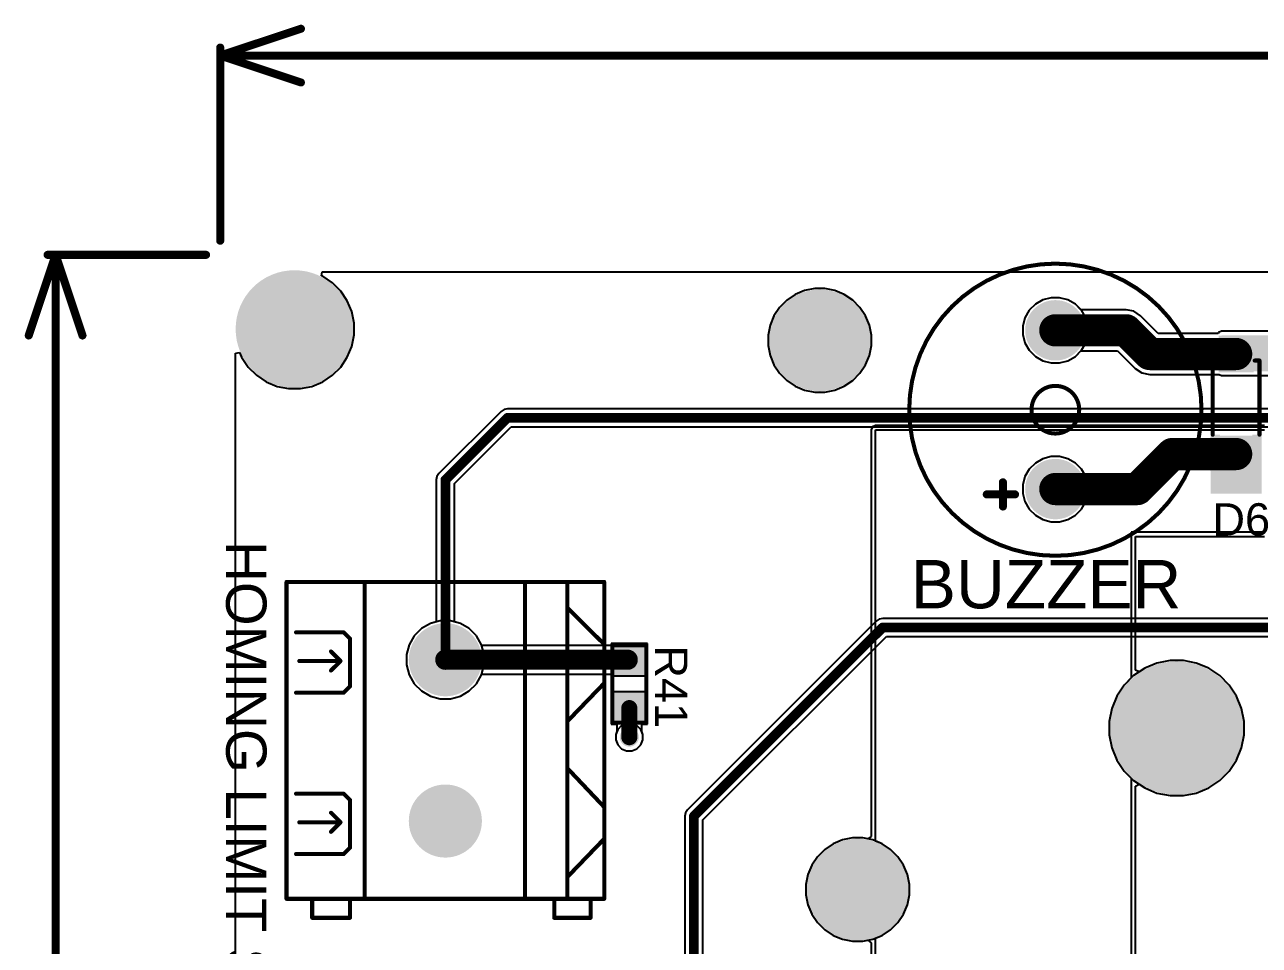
# Model space of a CAD drawing. Header units: millimetres. Extents: x -0.34 to 5.78, y -0.39 to 4.37.
# Drawn here: x -0.334 to 1.196, y 3.225 to 4.366 of the extents above; entities that cross this region are included whole.
import ezdxf

# ---------------------------------------------------------------- set-up
doc = ezdxf.new("R2010")
doc.units = ezdxf.units.MM
doc.header["$MEASUREMENT"] = 0
for name, color, linetype in [('BottomLayer', 5, 'Continuous'), ('BottomSolder', 6, 'Continuous'), ('Mechanical1', 6, 'Continuous'), ('MultiLayer', 9, 'Continuous'), ('PadHoleLayer', 156, 'Continuous'), ('TopLayer', 1, 'Continuous'), ('TopOverlay', 2, 'Continuous'), ('TopPaste', 8, 'Continuous'), ('TopSolder', 216, 'Continuous'), ('ViaHoleLayer', 16, 'Continuous')]:
    doc.layers.add(name, color=color, linetype=linetype)
doc.styles.add('Arial', font='', dxfattribs={"height": 0.2})
doc.styles.get('Arial').set_extended_font_data('Arial')

# ---------------------------------------------------------------- blocks, each defined once
blk = doc.blocks.new('R___0603_30')
at = {"layer": 'TopLayer'}
for points in [[(-0.015, 0.0175), (-0.015, -0.0175), (-0.045, -0.0175), (-0.045, 0.0175)], [(0.045, 0.0175), (0.045, -0.0175), (0.015, -0.0175), (0.015, 0.0175)]]:
    blk.add_hatch(color=1, dxfattribs=at).paths.add_polyline_path(points)
at = {"layer": 'TopPaste'}
for points in [[(-0.015, 0.0175), (-0.015, -0.0175), (-0.045, -0.0175), (-0.045, 0.0175)], [(0.045, 0.0175), (0.045, -0.0175), (0.015, -0.0175), (0.015, 0.0175)]]:
    blk.add_hatch(color=8, dxfattribs=at).paths.add_polyline_path(points)
at = {"layer": 'TopSolder'}
for points in [[(-0.011, 0.0215), (-0.011, -0.0215), (-0.049, -0.0215), (-0.049, 0.0215)], [(0.049, 0.0215), (0.049, -0.0215), (0.011, -0.0215), (0.011, 0.0215)]]:
    blk.add_hatch(color=216, dxfattribs=at).paths.add_polyline_path(points)
at = {"layer": 'TopOverlay', "const_width": 0.005}
for points in [[(0.048, 0.021), (-0.048, 0.021)], [(-0.048, -0.021), (-0.048, 0.021)], [(0.048, -0.021), (0.048, 0.021)], [(0.048, -0.021), (-0.048, -0.021)]]:
    blk.add_lwpolyline(points, dxfattribs=at)
at = {"layer": 'TopOverlay', "const_width": 0.0025}
for points in [[(-0.04925, 0.021, 1), (-0.04675, 0.021, 1)], [(-0.04925, 0.021, 1), (-0.04675, 0.021, 1)], [(0.04675, 0.021, 1), (0.04925, 0.021, 1)], [(0.04675, 0.021, 1), (0.04925, 0.021, 1)], [(-0.04925, -0.021, 1), (-0.04675, -0.021, 1)], [(-0.04925, -0.021, 1), (-0.04675, -0.021, 1)], [(0.04675, -0.021, 1), (0.04925, -0.021, 1)], [(0.04675, -0.021, 1), (0.04925, -0.021, 1)]]:
    blk.add_lwpolyline(points, format="xyb", close=True, dxfattribs=at)
blk = doc.blocks.new('FMB09A12_12V_77')
at = {"layer": 'BottomLayer'}
h = blk.add_hatch(color=5, dxfattribs=at)
edge = h.paths.add_edge_path()
edge.add_arc((-0.098435, 0), 0.035433, 0, 360)
h = blk.add_hatch(color=5, dxfattribs=at)
edge = h.paths.add_edge_path()
edge.add_arc((0.098415, 0), 0.035433, 0, 360)
at = {"layer": 'BottomSolder'}
h = blk.add_hatch(color=6, dxfattribs=at)
edge = h.paths.add_edge_path()
edge.add_arc((-0.098435, 0), 0.037433, 0, 360)
h = blk.add_hatch(color=6, dxfattribs=at)
edge = h.paths.add_edge_path()
edge.add_arc((0.098415, 0), 0.037433, 0, 360)
at = {"layer": 'MultiLayer'}
h = blk.add_hatch(color=9, dxfattribs=at)
edge = h.paths.add_edge_path()
edge.add_arc((-0.098435, 0), 0.035433, 0, 360)
h = blk.add_hatch(color=9, dxfattribs=at)
edge = h.paths.add_edge_path()
edge.add_arc((0.098415, 0), 0.035433, 0, 360)
at = {"layer": 'PadHoleLayer'}
h = blk.add_hatch(color=156, dxfattribs=at)
edge = h.paths.add_edge_path()
edge.add_arc((-0.098423, 0), 0.019685, 0, 360)
h = blk.add_hatch(color=156, dxfattribs=at)
edge = h.paths.add_edge_path()
edge.add_arc((0.098423, 0), 0.019685, 0, 360)
at = {"layer": 'TopLayer'}
h = blk.add_hatch(color=1, dxfattribs=at)
edge = h.paths.add_edge_path()
edge.add_arc((-0.098435, 0), 0.035433, 0, 360)
h = blk.add_hatch(color=1, dxfattribs=at)
edge = h.paths.add_edge_path()
edge.add_arc((0.098415, 0), 0.035433, 0, 360)
at = {"layer": 'TopSolder'}
h = blk.add_hatch(color=216, dxfattribs=at)
edge = h.paths.add_edge_path()
edge.add_arc((-0.098435, 0), 0.037433, 0, 360)
h = blk.add_hatch(color=216, dxfattribs=at)
edge = h.paths.add_edge_path()
edge.add_arc((0.098415, 0), 0.037433, 0, 360)
at = {"layer": 'TopOverlay'}
for points, const_width in [([(0.181075, 0, 1), (-0.181125, 0, 1)], 0.005), ([(-0.107515, 0.085, 1), (-0.102515, 0.085, 1)], 0.005), ([(-0.122515, 0.065, 1), (-0.117515, 0.065, 1)], 0.005), ([(-0.092515, 0.065, 1), (-0.087515, 0.065, 1)], 0.005), ([(-0.107515, 0.05, 1), (-0.102515, 0.05, 1)], 0.005), ([(0.029505, 0, 1), (-0.029555, 0, 1)], 0.005), ([(-0.182375, 0, 1), (-0.179875, 0, 1)], 0.0025), ([(-0.030805, 0, 1), (-0.028305, 0, 1)], 0.0025), ([(0.028255, 0, 1), (0.030755, 0, 1)], 0.0025), ([(0.179825, 0, 1), (0.182325, 0, 1)], 0.0025)]:
    blk.add_lwpolyline(points, format="xyb", close=True, dxfattribs=dict(at, const_width=const_width))
at = {"layer": 'TopOverlay', "const_width": 0.01}
for points in [[(-0.105015, 0.085), (-0.105015, 0.05)], [(-0.120015, 0.065), (-0.090015, 0.065)]]:
    blk.add_lwpolyline(points, dxfattribs=at)
blk = doc.blocks.new('DB128L_5_08_2P_GY_S_87')
at = {"layer": 'BottomLayer'}
h = blk.add_hatch(color=5, dxfattribs=at)
edge = h.paths.add_edge_path()
edge.add_arc((-0.099998, 0.000004), 0.043307, 0, 360)
h = blk.add_hatch(color=5, dxfattribs=at)
edge = h.paths.add_edge_path()
edge.add_arc((0.100002, 0.000004), 0.043307, 0, 360)
at = {"layer": 'BottomSolder'}
h = blk.add_hatch(color=6, dxfattribs=at)
edge = h.paths.add_edge_path()
edge.add_arc((-0.099998, 0.000004), 0.045307, 0, 360)
h = blk.add_hatch(color=6, dxfattribs=at)
edge = h.paths.add_edge_path()
edge.add_arc((0.100002, 0.000004), 0.045307, 0, 360)
at = {"layer": 'MultiLayer'}
h = blk.add_hatch(color=9, dxfattribs=at)
edge = h.paths.add_edge_path()
edge.add_arc((-0.099998, 0.000004), 0.043307, 0, 360)
h = blk.add_hatch(color=9, dxfattribs=at)
edge = h.paths.add_edge_path()
edge.add_arc((0.100002, 0.000004), 0.043307, 0, 360)
at = {"layer": 'PadHoleLayer'}
h = blk.add_hatch(color=156, dxfattribs=at)
edge = h.paths.add_edge_path()
edge.add_arc((-0.1, 0), 0.027559, 0, 360)
h = blk.add_hatch(color=156, dxfattribs=at)
edge = h.paths.add_edge_path()
edge.add_arc((0.1, 0), 0.027559, 0, 360)
at = {"layer": 'TopLayer'}
h = blk.add_hatch(color=1, dxfattribs=at)
edge = h.paths.add_edge_path()
edge.add_arc((-0.099998, 0.000004), 0.043307, 0, 360)
h = blk.add_hatch(color=1, dxfattribs=at)
edge = h.paths.add_edge_path()
edge.add_arc((0.100002, 0.000004), 0.043307, 0, 360)
at = {"layer": 'TopSolder'}
h = blk.add_hatch(color=216, dxfattribs=at)
edge = h.paths.add_edge_path()
edge.add_arc((-0.099998, 0.000004), 0.045307, 0, 360)
h = blk.add_hatch(color=216, dxfattribs=at)
edge = h.paths.add_edge_path()
edge.add_arc((0.100002, 0.000004), 0.045307, 0, 360)
at = {"layer": 'TopOverlay', "const_width": 0.005}
for points in [[(0.195276, 0.19685), (-0.196458, 0.19685)], [(-0.196458, -0.19685), (-0.196458, 0.19685)], [(-0.120623, 0.195342), (-0.122047, 0.19685)], [(-0.023458, 0.151106), (-0.070866, 0.19685)], [(0.034377, 0.151106), (0.082677, 0.19685)], [(0.168379, 0.152212), (0.122047, 0.19685)], [(0.196458, -0.19685), (0.196458, 0.19685)], [(-0.164458, 0.151106), (-0.120623, 0.195342)], [(0.22, 0.18), (0.196377, 0.18)], [(0.22, 0.134949), (0.22, 0.18)], [(0.196458, 0.151106), (-0.196458, 0.151106)], [(-0.018458, 0.151106), (-0.023458, 0.151106)], [(0.168379, 0.151106), (0.168379, 0.152212)], [(0.22, 0.134949), (0.196377, 0.134949)], [(0.195122, 0.098528), (-0.196458, 0.098528)], [(0.196458, 0.097192), (0.195122, 0.098528)], [(0.196458, -0.1), (-0.196458, -0.1)], [(-0.133858, -0.125983), (-0.125984, -0.11811)], [(-0.070867, -0.11811), (-0.125984, -0.11811)], [(-0.066929, -0.11811), (-0.070867, -0.11811)], [(-0.059056, -0.125983), (-0.066929, -0.11811)], [(0.066142, -0.125983), (0.074016, -0.11811)], [(0.129133, -0.11811), (0.074016, -0.11811)], [(0.133071, -0.11811), (0.129133, -0.11811)], [(0.140944, -0.125983), (0.133071, -0.11811)], [(0.22, -0.118237), (0.196377, -0.118237)], [(0.22, -0.165051), (0.22, -0.118237)], [(-0.133858, -0.185039), (-0.133858, -0.125983)], [(-0.110237, -0.141733), (-0.098426, -0.129921)], [(-0.086614, -0.141733), (-0.098426, -0.129921)], [(-0.098426, -0.181103), (-0.098426, -0.129921)], [(-0.059056, -0.185039), (-0.059056, -0.125983)], [(0.066142, -0.185039), (0.066142, -0.125983)], [(0.089763, -0.141733), (0.101574, -0.129921)], [(0.113386, -0.141733), (0.101574, -0.129921)], [(0.101574, -0.181103), (0.101574, -0.129921)], [(0.140944, -0.185039), (0.140944, -0.125983)], [(0.22, -0.165051), (0.196377, -0.165051)], [(0.196458, -0.19685), (-0.196458, -0.19685)]]:
    blk.add_lwpolyline(points, dxfattribs=at)
at = {"layer": 'TopOverlay', "const_width": 0.0025}
for points in [[(-0.197708, 0.19685, 1), (-0.195208, 0.19685, 1)], [(-0.197708, 0.19685, 1), (-0.195208, 0.19685, 1)], [(-0.123297, 0.19685, 1), (-0.120797, 0.19685, 1)], [(-0.072116, 0.19685, 1), (-0.069616, 0.19685, 1)], [(0.081427, 0.19685, 1), (0.083927, 0.19685, 1)], [(0.120797, 0.19685, 1), (0.123297, 0.19685, 1)], [(0.194026, 0.19685, 1), (0.196526, 0.19685, 1)], [(0.195208, 0.19685, 1), (0.197708, 0.19685, 1)], [(-0.121873, 0.195342, 1), (-0.119373, 0.195342, 1)], [(-0.121873, 0.195342, 1), (-0.119373, 0.195342, 1)], [(0.195127, 0.18, 1), (0.197627, 0.18, 1)], [(0.21875, 0.18, 1), (0.22125, 0.18, 1)], [(0.21875, 0.18, 1), (0.22125, 0.18, 1)], [(-0.197708, 0.151106, 1), (-0.195208, 0.151106, 1)], [(-0.165708, 0.151106, 1), (-0.163208, 0.151106, 1)], [(-0.024708, 0.151106, 1), (-0.022208, 0.151106, 1)], [(-0.024708, 0.151106, 1), (-0.022208, 0.151106, 1)], [(-0.019708, 0.151106, 1), (-0.017208, 0.151106, 1)], [(0.033127, 0.151106, 1), (0.035627, 0.151106, 1)], [(0.167129, 0.152212, 1), (0.169629, 0.152212, 1)], [(0.167129, 0.152212, 1), (0.169629, 0.152212, 1)], [(0.167129, 0.151106, 1), (0.169629, 0.151106, 1)], [(0.195208, 0.151106, 1), (0.197708, 0.151106, 1)], [(0.195127, 0.134949, 1), (0.197627, 0.134949, 1)], [(0.21875, 0.134949, 1), (0.22125, 0.134949, 1)], [(0.21875, 0.134949, 1), (0.22125, 0.134949, 1)], [(-0.197708, 0.098528, 1), (-0.195208, 0.098528, 1)], [(0.193872, 0.098528, 1), (0.196372, 0.098528, 1)], [(0.193872, 0.098528, 1), (0.196372, 0.098528, 1)], [(0.195208, 0.097192, 1), (0.197708, 0.097192, 1)], [(-0.197708, -0.1, 1), (-0.195208, -0.1, 1)], [(0.195208, -0.1, 1), (0.197708, -0.1, 1)], [(-0.127234, -0.11811, 1), (-0.124734, -0.11811, 1)], [(-0.127234, -0.11811, 1), (-0.124734, -0.11811, 1)], [(-0.072117, -0.11811, 1), (-0.069617, -0.11811, 1)], [(-0.072117, -0.11811, 1), (-0.069617, -0.11811, 1)], [(-0.068179, -0.11811, 1), (-0.065679, -0.11811, 1)], [(-0.068179, -0.11811, 1), (-0.065679, -0.11811, 1)], [(0.072766, -0.11811, 1), (0.075266, -0.11811, 1)], [(0.072766, -0.11811, 1), (0.075266, -0.11811, 1)], [(0.127883, -0.11811, 1), (0.130383, -0.11811, 1)], [(0.127883, -0.11811, 1), (0.130383, -0.11811, 1)], [(0.131821, -0.11811, 1), (0.134321, -0.11811, 1)], [(0.131821, -0.11811, 1), (0.134321, -0.11811, 1)], [(0.195127, -0.118237, 1), (0.197627, -0.118237, 1)], [(0.21875, -0.118237, 1), (0.22125, -0.118237, 1)], [(0.21875, -0.118237, 1), (0.22125, -0.118237, 1)], [(-0.135108, -0.125983, 1), (-0.132608, -0.125983, 1)], [(-0.135108, -0.125983, 1), (-0.132608, -0.125983, 1)], [(-0.099676, -0.129921, 1), (-0.097176, -0.129921, 1)], [(-0.099676, -0.129921, 1), (-0.097176, -0.129921, 1)], [(-0.099676, -0.129921, 1), (-0.097176, -0.129921, 1)], [(-0.060306, -0.125983, 1), (-0.057806, -0.125983, 1)], [(-0.060306, -0.125983, 1), (-0.057806, -0.125983, 1)], [(0.064892, -0.125983, 1), (0.067392, -0.125983, 1)], [(0.064892, -0.125983, 1), (0.067392, -0.125983, 1)], [(0.100324, -0.129921, 1), (0.102824, -0.129921, 1)], [(0.100324, -0.129921, 1), (0.102824, -0.129921, 1)], [(0.100324, -0.129921, 1), (0.102824, -0.129921, 1)], [(0.139694, -0.125983, 1), (0.142194, -0.125983, 1)], [(0.139694, -0.125983, 1), (0.142194, -0.125983, 1)], [(-0.111487, -0.141733, 1), (-0.108987, -0.141733, 1)], [(-0.087864, -0.141733, 1), (-0.085364, -0.141733, 1)], [(0.088513, -0.141733, 1), (0.091013, -0.141733, 1)], [(0.112136, -0.141733, 1), (0.114636, -0.141733, 1)], [(0.195127, -0.165051, 1), (0.197627, -0.165051, 1)], [(0.21875, -0.165051, 1), (0.22125, -0.165051, 1)], [(0.21875, -0.165051, 1), (0.22125, -0.165051, 1)], [(-0.135108, -0.185039, 1), (-0.132608, -0.185039, 1)], [(-0.099676, -0.181103, 1), (-0.097176, -0.181103, 1)], [(-0.060306, -0.185039, 1), (-0.057806, -0.185039, 1)], [(0.064892, -0.185039, 1), (0.067392, -0.185039, 1)], [(0.100324, -0.181103, 1), (0.102824, -0.181103, 1)], [(0.139694, -0.185039, 1), (0.142194, -0.185039, 1)], [(-0.197708, -0.19685, 1), (-0.195208, -0.19685, 1)], [(-0.197708, -0.19685, 1), (-0.195208, -0.19685, 1)], [(0.195208, -0.19685, 1), (0.197708, -0.19685, 1)], [(0.195208, -0.19685, 1), (0.197708, -0.19685, 1)]]:
    blk.add_lwpolyline(points, format="xyb", close=True, dxfattribs=at)
blk = doc.blocks.new('SOD_123_94')
at = {"layer": 'TopLayer'}
for points in [[(-0.0433, 0.0177), (-0.0433, -0.0177), (-0.0807, -0.0177), (-0.0807, 0.0177)], [(0.0807, 0.0177), (0.0807, -0.0177), (0.0433, -0.0177), (0.0433, 0.0177)]]:
    blk.add_hatch(color=1, dxfattribs=at).paths.add_polyline_path(points)
at = {"layer": 'TopOverlay'}
for points in [[(0.038, 0.02), (0.111, 0.02), (0.111, 0.0315), (0.038, 0.0315)], [(0.0835, -0.031), (0.111, -0.031), (0.111, 0.031), (0.0835, 0.031)], [(0.038, -0.0315), (0.111, -0.0315), (0.111, -0.02), (0.038, -0.02)]]:
    blk.add_hatch(color=2, dxfattribs=at).paths.add_polyline_path(points)
at = {"layer": 'TopPaste'}
for points in [[(-0.0433, 0.0177), (-0.0433, -0.0177), (-0.0807, -0.0177), (-0.0807, 0.0177)], [(0.0807, 0.0177), (0.0807, -0.0177), (0.0433, -0.0177), (0.0433, 0.0177)]]:
    blk.add_hatch(color=8, dxfattribs=at).paths.add_polyline_path(points)
at = {"layer": 'TopSolder'}
for points in [[(-0.0393, 0.0217), (-0.0393, -0.0217), (-0.0847, -0.0217), (-0.0847, 0.0217)], [(0.0847, 0.0217), (0.0847, -0.0217), (0.0393, -0.0217), (0.0393, 0.0217)]]:
    blk.add_hatch(color=216, dxfattribs=at).paths.add_polyline_path(points)
at = {"layer": 'TopOverlay', "const_width": 0.005}
for points in [[(0.038, 0.029), (-0.054, 0.029)], [(-0.054, 0.023), (-0.054, 0.029)], [(-0.054, -0.029), (-0.054, -0.023)], [(0.038, -0.029), (-0.054, -0.029)]]:
    blk.add_lwpolyline(points, dxfattribs=at)
at = {"layer": 'TopOverlay', "const_width": 0.0025}
for points in [[(-0.0552, 0.029, 1), (-0.0527, 0.029, 1)], [(-0.0552, 0.029, 1), (-0.0527, 0.029, 1)], [(0.0368, 0.029, 1), (0.0393, 0.029, 1)], [(-0.0552, 0.023, 1), (-0.0527, 0.023, 1)], [(-0.0552, -0.023, 1), (-0.0527, -0.023, 1)], [(-0.0552, -0.029, 1), (-0.0527, -0.029, 1)], [(-0.0552, -0.029, 1), (-0.0527, -0.029, 1)], [(0.0368, -0.029, 1), (0.0393, -0.029, 1)]]:
    blk.add_lwpolyline(points, format="xyb", close=True, dxfattribs=at)

msp = doc.modelspace()

# ---------------------------------------------------------------- hatches: boundary and pattern name
at = {"layer": 'BottomLayer'}
h = msp.add_hatch(color=5, dxfattribs=at)
edge = h.paths.add_edge_path()
edge.add_arc((0, 3.989), 0.0689, 0, 360)
h = msp.add_hatch(color=5, dxfattribs=at)
edge = h.paths.add_edge_path()
edge.add_arc((0.651, 3.975), 0.0591, 0, 360)
h = msp.add_hatch(color=5, dxfattribs=at)
edge = h.paths.add_edge_path()
edge.add_arc((1.0933, 3.4942), 0.0787, 0, 360)
h = msp.add_hatch(color=5, dxfattribs=at)
edge = h.paths.add_edge_path()
edge.add_arc((0.415, 3.483), 0.0118, 0, 360)
h = msp.add_hatch(color=5, dxfattribs=at)
edge = h.paths.add_edge_path()
edge.add_arc((0.698, 3.294), 0.0591, 0, 360)
at = {"layer": 'BottomSolder'}
h = msp.add_hatch(color=6, dxfattribs=at)
edge = h.paths.add_edge_path()
edge.add_arc((0, 3.989), 0.0729, 0, 360)
h = msp.add_hatch(color=6, dxfattribs=at)
edge = h.paths.add_edge_path()
edge.add_arc((0.651, 3.975), 0.0631, 0, 360)
h = msp.add_hatch(color=6, dxfattribs=at)
edge = h.paths.add_edge_path()
edge.add_arc((1.0933, 3.4942), 0.0827, 0, 360)
h = msp.add_hatch(color=6, dxfattribs=at)
edge = h.paths.add_edge_path()
edge.add_arc((0.415, 3.483), 0.00991, 0, 360)
h = msp.add_hatch(color=6, dxfattribs=at)
edge = h.paths.add_edge_path()
edge.add_arc((0.698, 3.294), 0.0631, 0, 360)
at = {"layer": 'MultiLayer'}
h = msp.add_hatch(color=9, dxfattribs=at)
edge = h.paths.add_edge_path()
edge.add_arc((0, 3.989), 0.0689, 0, 360)
h = msp.add_hatch(color=9, dxfattribs=at)
edge = h.paths.add_edge_path()
edge.add_arc((0.651, 3.975), 0.0591, 0, 360)
h = msp.add_hatch(color=9, dxfattribs=at)
edge = h.paths.add_edge_path()
edge.add_arc((1.0933, 3.4942), 0.0787, 0, 360)
h = msp.add_hatch(color=9, dxfattribs=at)
edge = h.paths.add_edge_path()
edge.add_arc((0.698, 3.294), 0.0591, 0, 360)
at = {"layer": 'PadHoleLayer'}
h = msp.add_hatch(color=156, dxfattribs=at)
edge = h.paths.add_edge_path()
edge.add_arc((0, 3.989), 0.0591, 0, 360)
h = msp.add_hatch(color=156, dxfattribs=at)
edge = h.paths.add_edge_path()
edge.add_arc((0.651, 3.975), 0.0591, 0, 360)
h = msp.add_hatch(color=156, dxfattribs=at)
edge = h.paths.add_edge_path()
edge.add_arc((1.0933, 3.4942), 0.0787, 0, 360)
h = msp.add_hatch(color=156, dxfattribs=at)
edge = h.paths.add_edge_path()
edge.add_arc((0.698, 3.294), 0.0591, 0, 360)
at = {"layer": 'TopLayer'}
h = msp.add_hatch(color=1, dxfattribs=at)
edge = h.paths.add_edge_path()
edge.add_arc((0, 3.989), 0.0689, 0, 360)
h = msp.add_hatch(color=1, dxfattribs=at)
edge = h.paths.add_edge_path()
edge.add_arc((0.651, 3.975), 0.0591, 0, 360)
for points in [[(1.292, 3.9367), (1.292, 3.981), (1.149, 3.981), (1.149, 3.9367)], [(1.135, 3.813), (1.189, 3.813), (1.189, 3.855), (1.135, 3.855)]]:
    msp.add_hatch(color=1, dxfattribs=at).paths.add_polyline_path(points)
h = msp.add_hatch(color=1, dxfattribs=at)
edge = h.paths.add_edge_path()
edge.add_arc((1.0933, 3.4942), 0.0787, 0, 360)
h = msp.add_hatch(color=1, dxfattribs=at)
edge = h.paths.add_edge_path()
edge.add_arc((0.415, 3.483), 0.0118, 0, 360)
h = msp.add_hatch(color=1, dxfattribs=at)
edge = h.paths.add_edge_path()
edge.add_arc((0.698, 3.294), 0.0591, 0, 360)
at = {"layer": 'TopSolder'}
h = msp.add_hatch(color=216, dxfattribs=at)
edge = h.paths.add_edge_path()
edge.add_arc((0, 3.989), 0.0729, 0, 360)
h = msp.add_hatch(color=216, dxfattribs=at)
edge = h.paths.add_edge_path()
edge.add_arc((0.651, 3.975), 0.0631, 0, 360)
h = msp.add_hatch(color=216, dxfattribs=at)
edge = h.paths.add_edge_path()
edge.add_arc((1.0933, 3.4942), 0.0827, 0, 360)
h = msp.add_hatch(color=216, dxfattribs=at)
edge = h.paths.add_edge_path()
edge.add_arc((0.415, 3.483), 0.00991, 0, 360)
h = msp.add_hatch(color=216, dxfattribs=at)
edge = h.paths.add_edge_path()
edge.add_arc((0.698, 3.294), 0.0631, 0, 360)
at = {"layer": 'ViaHoleLayer'}
h = msp.add_hatch(color=16, dxfattribs=at)
edge = h.paths.add_edge_path()
edge.add_arc((0.415, 3.483), 0.00591, 0, 360)

# ---------------------------------------------------------------- linework, layer by layer
at = {"layer": 'BottomLayer'}
for p, q in [((0.0335, 4.0551), (0.0345, 4.06)), ((0.035, 4.0545), (0.0335, 4.0551)), ((0.0345, 4.06), (5.3525, 4.06)), ((0.0471, 4.0464), (0.035, 4.0545)), ((0.0574, 4.0361), (0.0471, 4.0464)), ((0.0655, 4.024), (0.0574, 4.0361)), ((0.6102, 4.0248), (0.6012, 4.0158)), ((0.6207, 4.0318), (0.6102, 4.0248)), ((0.6323, 4.0366), (0.6207, 4.0318)), ((0.6447, 4.0391), (0.6323, 4.0366)), ((0.6573, 4.0391), (0.6447, 4.0391)), ((0.6697, 4.0366), (0.6573, 4.0391)), ((0.6813, 4.0318), (0.6697, 4.0366)), ((0.6918, 4.0248), (0.6813, 4.0318)), ((0.7008, 4.0158), (0.6918, 4.0248)), ((0.9274, 4.0251), (0.9182, 4.0198)), ((0.9377, 4.0278), (0.9274, 4.0251)), ((0.9483, 4.0278), (0.9377, 4.0278)), ((0.9586, 4.0251), (0.9483, 4.0278)), ((0.9678, 4.0198), (0.9586, 4.0251)), ((0.0711, 4.0106), (0.0655, 4.024)), ((0.0739, 3.9963), (0.0711, 4.0106)), ((0.6012, 4.0158), (0.5942, 4.0053)), ((0.7078, 4.0053), (0.7008, 4.0158)), ((0.9106, 4.0122), (0.9053, 4.003)), ((0.9182, 4.0198), (0.9106, 4.0122)), ((0.9754, 4.0122), (0.9678, 4.0198)), ((0.9807, 4.003), (0.9754, 4.0122)), ((0.0739, 3.9817), (0.0739, 3.9963)), ((0.5894, 3.9937), (0.5869, 3.9813)), ((0.5942, 4.0053), (0.5894, 3.9937)), ((0.7126, 3.9937), (0.7078, 4.0053)), ((0.7151, 3.9813), (0.7126, 3.9937)), ((0.9053, 4.003), (0.9026, 3.9927)), ((0.9834, 3.9927), (0.9807, 4.003)), ((0.0711, 3.9674), (0.0739, 3.9817)), ((0.5869, 3.9813), (0.5869, 3.9687)), ((0.7151, 3.9687), (0.7151, 3.9813)), ((0.9026, 3.9927), (0.9026, 3.9821)), ((0.9026, 3.9821), (0.9053, 3.9718)), ((0.9807, 3.9718), (0.9834, 3.9821)), ((0.9834, 3.9821), (0.9834, 3.9927)), ((0.0655, 3.954), (0.0711, 3.9674)), ((0.5869, 3.9687), (0.5894, 3.9563)), ((0.7126, 3.9563), (0.7151, 3.9687)), ((0.9053, 3.9718), (0.9106, 3.9626)), ((0.9754, 3.9626), (0.9807, 3.9718)), ((-0.073, 3.9591), (-0.068, 3.9601)), ((-0.073, 1.782), (-0.073, 3.9591)), ((-0.068, 3.9601), (-0.0655, 3.954)), ((-0.0655, 3.954), (-0.0574, 3.9419)), ((0.0574, 3.9419), (0.0655, 3.954)), ((0.5894, 3.9563), (0.5942, 3.9447)), ((0.7078, 3.9447), (0.7126, 3.9563)), ((0.9106, 3.9626), (0.9182, 3.9551)), ((0.9182, 3.9551), (0.9274, 3.9497)), ((0.9274, 3.9497), (0.9377, 3.947)), ((0.9483, 3.947), (0.9586, 3.9497)), ((0.9586, 3.9497), (0.9678, 3.9551)), ((0.9678, 3.9551), (0.9754, 3.9626)), ((-0.0574, 3.9419), (-0.0471, 3.9316)), ((0.0471, 3.9316), (0.0574, 3.9419)), ((0.5942, 3.9447), (0.6012, 3.9342)), ((0.6012, 3.9342), (0.6102, 3.9252)), ((0.6918, 3.9252), (0.7008, 3.9342)), ((0.7008, 3.9342), (0.7078, 3.9447)), ((0.9377, 3.947), (0.9483, 3.947)), ((-0.0471, 3.9316), (-0.035, 3.9235)), ((-0.035, 3.9235), (-0.0216, 3.9179)), ((-0.0216, 3.9179), (-0.0073, 3.9151)), ((0.0073, 3.9151), (0.0216, 3.9179)), ((0.0216, 3.9179), (0.035, 3.9235)), ((0.035, 3.9235), (0.0471, 3.9316)), ((0.6102, 3.9252), (0.6207, 3.9182)), ((0.6207, 3.9182), (0.6323, 3.9134)), ((0.6697, 3.9134), (0.6813, 3.9182)), ((0.6813, 3.9182), (0.6918, 3.9252)), ((-0.0073, 3.9151), (0.0073, 3.9151)), ((0.6323, 3.9134), (0.6447, 3.9109)), ((0.6447, 3.9109), (0.6573, 3.9109)), ((0.6573, 3.9109), (0.6697, 3.9134)), ((0.2561, 3.8869), (0.1791, 3.8099)), ((0.2597, 3.8894), (0.2561, 3.8869)), ((0.2561, 3.8869), (0.2561, 3.8869)), ((0.264, 3.8902), (0.2597, 3.8894)), ((4.317, 3.8902), (0.264, 3.8902)), ((0.1982, 3.7974), (0.2686, 3.8678)), ((0.2686, 3.8678), (4.3124, 3.8678)), ((0.9274, 3.8282), (0.9182, 3.8229)), ((0.9377, 3.831), (0.9274, 3.8282)), ((0.9483, 3.831), (0.9377, 3.831)), ((0.9586, 3.8282), (0.9483, 3.831)), ((0.9678, 3.8229), (0.9586, 3.8282)), ((0.1791, 3.8099), (0.1766, 3.8063)), ((0.9106, 3.8154), (0.9053, 3.8062)), ((0.9182, 3.8229), (0.9106, 3.8154)), ((0.9754, 3.8154), (0.9678, 3.8229)), ((0.9807, 3.8062), (0.9754, 3.8154)), ((0.1766, 3.8063), (0.1758, 3.802)), ((0.1758, 3.802), (0.1758, 3.802)), ((0.1758, 3.802), (0.1758, 3.626)), ((0.1982, 3.626), (0.1982, 3.7974)), ((0.9053, 3.8062), (0.9026, 3.7959)), ((0.9026, 3.7959), (0.9026, 3.7852)), ((0.9834, 3.7959), (0.9807, 3.8062)), ((0.9834, 3.7852), (0.9834, 3.7959)), ((0.9026, 3.7852), (0.9053, 3.775)), ((0.9807, 3.775), (0.9834, 3.7852)), ((0.9053, 3.775), (0.9106, 3.7657)), ((0.9106, 3.7657), (0.9182, 3.7582)), ((0.9678, 3.7582), (0.9754, 3.7657)), ((0.9754, 3.7657), (0.9807, 3.775)), ((0.9182, 3.7582), (0.9274, 3.7529)), ((0.9274, 3.7529), (0.9377, 3.7501)), ((0.9377, 3.7501), (0.9483, 3.7501)), ((0.9483, 3.7501), (0.9586, 3.7529)), ((0.9586, 3.7529), (0.9678, 3.7582)), ((0.7211, 3.6269), (0.4871, 3.3929)), ((0.7247, 3.6294), (0.7211, 3.6269)), ((0.7211, 3.6269), (0.7211, 3.6269)), ((0.729, 3.6302), (0.7247, 3.6294)), ((2.4914, 3.6302), (0.729, 3.6302)), ((0.729, 3.6302), (0.729, 3.6302)), ((0.1573, 3.6177), (0.1483, 3.6087)), ((0.1684, 3.624), (0.1573, 3.6177)), ((0.1758, 3.626), (0.1684, 3.624)), ((0.2056, 3.624), (0.1982, 3.626)), ((0.2167, 3.6177), (0.2056, 3.624)), ((0.2257, 3.6087), (0.2167, 3.6177)), ((0.142, 3.5976), (0.1387, 3.5854)), ((0.1483, 3.6087), (0.142, 3.5976)), ((0.232, 3.5976), (0.2257, 3.6087)), ((0.2353, 3.5854), (0.232, 3.5976)), ((0.5062, 3.3804), (0.7336, 3.6078)), ((0.7336, 3.6078), (4.8201, 3.6078)), ((0.1387, 3.5854), (0.1387, 3.5726)), ((0.2353, 3.5726), (0.2353, 3.5854)), ((0.1387, 3.5726), (0.142, 3.5604)), ((0.232, 3.5604), (0.2353, 3.5726)), ((1.0537, 3.5685), (1.0399, 3.5593)), ((1.0689, 3.5748), (1.0537, 3.5685)), ((1.0851, 3.578), (1.0689, 3.5748)), ((1.1016, 3.578), (1.0851, 3.578)), ((1.1177, 3.5748), (1.1016, 3.578)), ((1.133, 3.5685), (1.1177, 3.5748)), ((1.1467, 3.5593), (1.133, 3.5685)), ((0.142, 3.5604), (0.1483, 3.5493)), ((0.2257, 3.5493), (0.232, 3.5604)), ((1.0399, 3.5593), (1.0283, 3.5476)), ((1.1584, 3.5476), (1.1467, 3.5593)), ((0.1483, 3.5493), (0.1573, 3.5403)), ((0.1573, 3.5403), (0.1684, 3.534)), ((0.2056, 3.534), (0.2167, 3.5403)), ((0.2167, 3.5403), (0.2257, 3.5493)), ((1.0283, 3.5476), (1.0191, 3.5339)), ((1.1675, 3.5339), (1.1584, 3.5476)), ((0.1684, 3.534), (0.1806, 3.5307)), ((0.1806, 3.5307), (0.1934, 3.5307)), ((0.1934, 3.5307), (0.2056, 3.534)), ((1.0191, 3.5339), (1.0128, 3.5187)), ((1.1738, 3.5187), (1.1675, 3.5339)), ((1.0128, 3.5187), (1.0096, 3.5025)), ((1.1771, 3.5025), (1.1738, 3.5187)), ((0.4007, 3.4925), (0.3982, 3.4863)), ((0.4055, 3.4973), (0.4007, 3.4925)), ((0.4117, 3.4998), (0.4055, 3.4973)), ((0.4183, 3.4998), (0.4117, 3.4998)), ((0.4245, 3.4973), (0.4183, 3.4998)), ((0.4293, 3.4925), (0.4245, 3.4973)), ((0.4318, 3.4863), (0.4293, 3.4925)), ((1.0096, 3.5025), (1.0096, 3.486)), ((1.1771, 3.486), (1.1771, 3.5025)), ((0.3982, 3.4863), (0.3982, 3.4797)), ((0.3982, 3.4797), (0.4007, 3.4735)), ((0.4007, 3.4735), (0.4055, 3.4687)), ((0.4245, 3.4687), (0.4293, 3.4735)), ((0.4293, 3.4735), (0.4318, 3.4797)), ((0.4318, 3.4797), (0.4318, 3.4863)), ((1.0096, 3.486), (1.0128, 3.4698)), ((1.1738, 3.4698), (1.1771, 3.486)), ((0.4055, 3.4687), (0.4117, 3.4662)), ((0.4117, 3.4662), (0.4183, 3.4662)), ((0.4183, 3.4662), (0.4245, 3.4687)), ((1.0128, 3.4698), (1.0191, 3.4546)), ((1.1675, 3.4546), (1.1738, 3.4698)), ((1.0191, 3.4546), (1.0283, 3.4409)), ((1.1584, 3.4409), (1.1675, 3.4546)), ((1.0283, 3.4409), (1.0399, 3.4292)), ((1.0399, 3.4292), (1.0537, 3.42)), ((1.133, 3.42), (1.1467, 3.4292)), ((1.1467, 3.4292), (1.1584, 3.4409)), ((1.0537, 3.42), (1.0689, 3.4137)), ((1.0689, 3.4137), (1.0851, 3.4105)), ((1.1016, 3.4105), (1.1177, 3.4137)), ((1.1177, 3.4137), (1.133, 3.42)), ((1.0851, 3.4105), (1.1016, 3.4105)), ((0.4846, 3.3893), (0.4838, 3.385)), ((0.4838, 3.385), (0.4838, 3.385)), ((0.4838, 3.385), (0.4838, 1.803)), ((0.4871, 3.3929), (0.4846, 3.3893)), ((0.5062, 2.0244), (0.5062, 3.3804)), ((0.6793, 3.3556), (0.6677, 3.3508)), ((0.6917, 3.3581), (0.6793, 3.3556)), ((0.7043, 3.3581), (0.6917, 3.3581)), ((0.7167, 3.3556), (0.7043, 3.3581)), ((0.7283, 3.3508), (0.7167, 3.3556)), ((0.6572, 3.3438), (0.6482, 3.3348)), ((0.6677, 3.3508), (0.6572, 3.3438)), ((0.7388, 3.3438), (0.7283, 3.3508)), ((0.7478, 3.3348), (0.7388, 3.3438)), ((0.6412, 3.3243), (0.6364, 3.3127)), ((0.6482, 3.3348), (0.6412, 3.3243)), ((0.7548, 3.3243), (0.7478, 3.3348)), ((0.7596, 3.3127), (0.7548, 3.3243)), ((0.6364, 3.3127), (0.6339, 3.3003)), ((0.7621, 3.3003), (0.7596, 3.3127)), ((0.6339, 3.3003), (0.6339, 3.2877)), ((0.7621, 3.2877), (0.7621, 3.3003)), ((0.6339, 3.2877), (0.6364, 3.2753)), ((0.6364, 3.2753), (0.6412, 3.2637)), ((0.7548, 3.2637), (0.7596, 3.2753)), ((0.7596, 3.2753), (0.7621, 3.2877)), ((0.6412, 3.2637), (0.6482, 3.2532)), ((0.7478, 3.2532), (0.7548, 3.2637)), ((0.6482, 3.2532), (0.6572, 3.2442)), ((0.6572, 3.2442), (0.6677, 3.2372)), ((0.7283, 3.2372), (0.7388, 3.2442)), ((0.7388, 3.2442), (0.7478, 3.2532)), ((0.6677, 3.2372), (0.6793, 3.2324)), ((0.6793, 3.2324), (0.6917, 3.2299)), ((0.6917, 3.2299), (0.7043, 3.2299)), ((0.7043, 3.2299), (0.7167, 3.2324)), ((0.7167, 3.2324), (0.7283, 3.2372))]:
    msp.add_line(p, q, dxfattribs=at)
at = {"layer": 'BottomLayer', "const_width": 0.012}
for points in [[(0.187, 3.802), (0.264, 3.879)], [(0.264, 3.879), (4.317, 3.879)], [(0.187, 3.579), (0.187, 3.802)], [(0.495, 3.385), (0.729, 3.619)], [(0.729, 3.619), (4.8248, 3.619)], [(0.495, 1.803), (0.495, 3.385)]]:
    msp.add_lwpolyline(points, dxfattribs=at)
at = {"layer": 'BottomLayer', "const_width": 0.006}
for points in [[(0.261, 3.879, 1), (0.267, 3.879, 1)], [(0.261, 3.879, 1), (0.267, 3.879, 1)], [(0.184, 3.802, 1), (0.19, 3.802, 1)], [(0.184, 3.802, 1), (0.19, 3.802, 1)], [(0.726, 3.619, 1), (0.732, 3.619, 1)], [(0.726, 3.619, 1), (0.732, 3.619, 1)], [(0.184, 3.579, 1), (0.19, 3.579, 1)], [(0.492, 3.385, 1), (0.498, 3.385, 1)], [(0.492, 3.385, 1), (0.498, 3.385, 1)]]:
    msp.add_lwpolyline(points, format="xyb", close=True, dxfattribs=at)
at = {"layer": 'Mechanical1', "const_width": 0.01}
for points in [[(-0.092, 4.328), (0.008, 4.3613)], [(-0.092, 4.0985), (-0.092, 4.338)], [(-0.092, 4.328), (0.008, 4.2947)], [(-0.092, 4.328), (2.1603, 4.328)], [(-0.3293, 3.981), (-0.296, 4.081)], [(-0.306, 4.081), (-0.1095, 4.081)], [(-0.296, 4.081), (-0.2627, 3.981)], [(-0.296, 2.486), (-0.296, 4.081)]]:
    msp.add_lwpolyline(points, dxfattribs=at)
at = {"layer": 'Mechanical1', "const_width": 0.005}
for points in [[(0.0055, 4.3613, 1), (0.0105, 4.3613, 1)], [(-0.0945, 4.338, 1), (-0.0895, 4.338, 1)], [(-0.0945, 4.328, 1), (-0.0895, 4.328, 1)], [(-0.0945, 4.328, 1), (-0.0895, 4.328, 1)], [(-0.0945, 4.328, 1), (-0.0895, 4.328, 1)], [(0.0055, 4.2947, 1), (0.0105, 4.2947, 1)], [(-0.0945, 4.0985, 1), (-0.0895, 4.0985, 1)], [(-0.3085, 4.081, 1), (-0.3035, 4.081, 1)], [(-0.2985, 4.081, 1), (-0.2935, 4.081, 1)], [(-0.2985, 4.081, 1), (-0.2935, 4.081, 1)], [(-0.2985, 4.081, 1), (-0.2935, 4.081, 1)], [(-0.112, 4.081, 1), (-0.107, 4.081, 1)], [(-0.3318, 3.981, 1), (-0.3268, 3.981, 1)], [(-0.2652, 3.981, 1), (-0.2602, 3.981, 1)]]:
    msp.add_lwpolyline(points, format="xyb", close=True, dxfattribs=at)
at = {"layer": 'TopLayer'}
for p, q in [((0.0335, 4.0551), (0.0345, 4.06)), ((0.035, 4.0545), (0.0335, 4.0551)), ((0.0345, 4.06), (4.2236, 4.06)), ((0.0471, 4.0464), (0.035, 4.0545)), ((0.0574, 4.0361), (0.0471, 4.0464)), ((0.0655, 4.024), (0.0574, 4.0361)), ((0.6102, 4.0248), (0.6012, 4.0158)), ((0.6207, 4.0318), (0.6102, 4.0248)), ((0.6323, 4.0366), (0.6207, 4.0318)), ((0.6447, 4.0391), (0.6323, 4.0366)), ((0.6573, 4.0391), (0.6447, 4.0391)), ((0.6697, 4.0366), (0.6573, 4.0391)), ((0.6813, 4.0318), (0.6697, 4.0366)), ((0.6918, 4.0248), (0.6813, 4.0318)), ((0.7008, 4.0158), (0.6918, 4.0248)), ((0.9274, 4.0251), (0.9182, 4.0198)), ((0.9377, 4.0278), (0.9274, 4.0251)), ((0.9483, 4.0278), (0.9377, 4.0278)), ((0.9586, 4.0251), (0.9483, 4.0278)), ((0.9678, 4.0198), (0.9586, 4.0251)), ((0.0711, 4.0106), (0.0655, 4.024)), ((0.0739, 3.9963), (0.0711, 4.0106)), ((0.6012, 4.0158), (0.5942, 4.0053)), ((0.7078, 4.0053), (0.7008, 4.0158)), ((0.9106, 4.0122), (0.9053, 4.003)), ((0.9182, 4.0198), (0.9106, 4.0122)), ((0.9747, 4.0129), (0.9678, 4.0198)), ((1.0306, 4.0129), (0.9747, 4.0129)), ((1.0403, 4.011), (1.0306, 4.0129)), ((1.0486, 4.0054), (1.0403, 4.011)), ((0.0739, 3.9817), (0.0739, 3.9963)), ((0.5894, 3.9937), (0.5869, 3.9813)), ((0.5942, 4.0053), (0.5894, 3.9937)), ((0.7126, 3.9937), (0.7078, 4.0053)), ((0.7151, 3.9813), (0.7126, 3.9937)), ((0.9053, 4.003), (0.9026, 3.9927)), ((1.0706, 3.9835), (1.0486, 4.0054)), ((0.0711, 3.9674), (0.0739, 3.9817)), ((0.5869, 3.9813), (0.5869, 3.9687)), ((0.7151, 3.9687), (0.7151, 3.9813)), ((0.9026, 3.9927), (0.9026, 3.9821)), ((0.9026, 3.9821), (0.9053, 3.9718)), ((1.1446, 3.9835), (1.0706, 3.9835)), ((1.1452, 3.9848), (1.1446, 3.9835)), ((1.149, 3.9864), (1.1452, 3.9848)), ((1.292, 3.9864), (1.149, 3.9864)), ((0.0655, 3.954), (0.0711, 3.9674)), ((0.5869, 3.9687), (0.5894, 3.9563)), ((0.7126, 3.9563), (0.7151, 3.9687)), ((0.9053, 3.9718), (0.9106, 3.9626)), ((-0.073, 3.9591), (-0.068, 3.9601)), ((-0.073, 1.782), (-0.073, 3.9591)), ((-0.068, 3.9601), (-0.0655, 3.954)), ((-0.0655, 3.954), (-0.0574, 3.9419)), ((0.0574, 3.9419), (0.0655, 3.954)), ((0.5894, 3.9563), (0.5942, 3.9447)), ((0.7078, 3.9447), (0.7126, 3.9563)), ((0.9106, 3.9626), (0.9182, 3.9551)), ((0.9182, 3.9551), (0.9274, 3.9497)), ((0.9274, 3.9497), (0.9377, 3.947)), ((0.9483, 3.947), (0.9586, 3.9497)), ((0.9586, 3.9497), (0.9678, 3.9551)), ((0.9678, 3.9551), (0.9747, 3.9619)), ((0.9747, 3.9619), (1.02, 3.9619)), ((1.02, 3.9619), (1.042, 3.94)), ((-0.0574, 3.9419), (-0.0471, 3.9316)), ((0.0471, 3.9316), (0.0574, 3.9419)), ((0.5942, 3.9447), (0.6012, 3.9342)), ((0.6012, 3.9342), (0.6102, 3.9252)), ((0.6918, 3.9252), (0.7008, 3.9342)), ((0.7008, 3.9342), (0.7078, 3.9447)), ((0.9377, 3.947), (0.9483, 3.947)), ((1.042, 3.94), (1.0502, 3.9345)), ((1.0502, 3.9345), (1.06, 3.9325)), ((1.06, 3.9325), (1.146, 3.9325)), ((1.146, 3.9325), (1.149, 3.9313)), ((-0.0471, 3.9316), (-0.035, 3.9235)), ((-0.035, 3.9235), (-0.0216, 3.9179)), ((-0.0216, 3.9179), (-0.0073, 3.9151)), ((0.0073, 3.9151), (0.0216, 3.9179)), ((0.0216, 3.9179), (0.035, 3.9235)), ((0.035, 3.9235), (0.0471, 3.9316)), ((0.6102, 3.9252), (0.6207, 3.9182)), ((0.6207, 3.9182), (0.6323, 3.9134)), ((0.6697, 3.9134), (0.6813, 3.9182)), ((0.6813, 3.9182), (0.6918, 3.9252)), ((1.149, 3.9313), (1.292, 3.9313)), ((-0.0073, 3.9151), (0.0073, 3.9151)), ((0.6323, 3.9134), (0.6447, 3.9109)), ((0.6447, 3.9109), (0.6573, 3.9109)), ((0.6573, 3.9109), (0.6697, 3.9134)), ((0.7162, 3.8678), (0.7146, 3.864)), ((0.7146, 3.864), (0.7146, 3.36)), ((0.72, 3.8694), (0.7162, 3.8678)), ((1.202, 3.8694), (0.72, 3.8694)), ((0.72, 3.3542), (0.72, 3.864)), ((0.72, 3.864), (1.202, 3.864)), ((1.202, 3.737), (1.037, 3.737)), ((1.037, 3.737), (1.037, 3.5564)), ((1.0424, 3.5662), (1.0424, 3.7316)), ((1.0424, 3.7316), (1.202, 3.7316)), ((0.1806, 3.6273), (0.1684, 3.624)), ((0.1934, 3.6273), (0.1806, 3.6273)), ((0.2056, 3.624), (0.1934, 3.6273)), ((0.1573, 3.6177), (0.1483, 3.6087)), ((0.1684, 3.624), (0.1573, 3.6177)), ((0.2167, 3.6177), (0.2056, 3.624)), ((0.2257, 3.6087), (0.2167, 3.6177)), ((0.142, 3.5976), (0.1387, 3.5854)), ((0.1483, 3.6087), (0.142, 3.5976)), ((0.232, 3.5976), (0.2257, 3.6087)), ((0.2322, 3.5968), (0.232, 3.5976)), ((0.3925, 3.5968), (0.2322, 3.5968)), ((0.4375, 3.599), (0.3925, 3.599)), ((0.3925, 3.599), (0.3925, 3.5968)), ((0.4375, 3.559), (0.4375, 3.599)), ((0.1387, 3.5854), (0.1387, 3.5726)), ((0.1387, 3.5726), (0.142, 3.5604)), ((1.0468, 3.5639), (1.0424, 3.5662)), ((1.0537, 3.5685), (1.0468, 3.5639)), ((1.0689, 3.5748), (1.0537, 3.5685)), ((1.0851, 3.578), (1.0689, 3.5748)), ((1.1016, 3.578), (1.0851, 3.578)), ((1.1177, 3.5748), (1.1016, 3.578)), ((1.133, 3.5685), (1.1177, 3.5748)), ((1.1467, 3.5593), (1.133, 3.5685)), ((0.142, 3.5604), (0.1483, 3.5493)), ((0.2257, 3.5493), (0.232, 3.5604)), ((0.232, 3.5604), (0.2322, 3.5612)), ((0.2322, 3.5612), (0.3925, 3.5612)), ((0.3925, 3.5612), (0.3925, 3.559)), ((0.3925, 3.559), (0.4375, 3.559)), ((1.037, 3.5564), (1.0283, 3.5476)), ((1.1584, 3.5476), (1.1467, 3.5593)), ((0.1483, 3.5493), (0.1573, 3.5403)), ((0.1573, 3.5403), (0.1684, 3.534)), ((0.2056, 3.534), (0.2167, 3.5403)), ((0.2167, 3.5403), (0.2257, 3.5493)), ((0.4375, 3.539), (0.3925, 3.539)), ((0.3925, 3.539), (0.3925, 3.499)), ((0.4375, 3.499), (0.4375, 3.539)), ((1.0283, 3.5476), (1.0191, 3.5339)), ((1.1675, 3.5339), (1.1584, 3.5476)), ((0.1684, 3.534), (0.1806, 3.5307)), ((0.1806, 3.5307), (0.1934, 3.5307)), ((0.1934, 3.5307), (0.2056, 3.534)), ((1.0191, 3.5339), (1.0128, 3.5187)), ((1.1738, 3.5187), (1.1675, 3.5339)), ((1.0128, 3.5187), (1.0096, 3.5025)), ((1.1771, 3.5025), (1.1738, 3.5187)), ((0.3925, 3.499), (0.3997, 3.499)), ((0.3997, 3.49), (0.3982, 3.4863)), ((0.3997, 3.499), (0.3997, 3.49)), ((0.4303, 3.49), (0.4303, 3.499)), ((0.4303, 3.499), (0.4375, 3.499)), ((0.4318, 3.4863), (0.4303, 3.49)), ((1.0096, 3.5025), (1.0096, 3.486)), ((1.1771, 3.486), (1.1771, 3.5025)), ((0.3982, 3.4863), (0.3982, 3.4797)), ((0.3982, 3.4797), (0.4007, 3.4735)), ((0.4007, 3.4735), (0.4055, 3.4687)), ((0.4245, 3.4687), (0.4293, 3.4735)), ((0.4293, 3.4735), (0.4318, 3.4797)), ((0.4318, 3.4797), (0.4318, 3.4863)), ((1.0096, 3.486), (1.0128, 3.4698)), ((1.1738, 3.4698), (1.1771, 3.486)), ((0.4055, 3.4687), (0.4117, 3.4662)), ((0.4117, 3.4662), (0.4183, 3.4662)), ((0.4183, 3.4662), (0.4245, 3.4687)), ((1.0128, 3.4698), (1.0191, 3.4546)), ((1.1675, 3.4546), (1.1738, 3.4698)), ((1.0191, 3.4546), (1.0283, 3.4409)), ((1.1584, 3.4409), (1.1675, 3.4546)), ((1.0283, 3.4409), (1.037, 3.4321)), ((1.037, 3.4321), (1.037, 3.046)), ((1.133, 3.42), (1.1467, 3.4292)), ((1.1467, 3.4292), (1.1584, 3.4409)), ((1.0424, 3.4222), (1.0468, 3.4246)), ((1.0424, 3.046), (1.0424, 3.4222)), ((1.0468, 3.4246), (1.0537, 3.42)), ((1.0537, 3.42), (1.0689, 3.4137)), ((1.0689, 3.4137), (1.0851, 3.4105)), ((1.1016, 3.4105), (1.1177, 3.4137)), ((1.1177, 3.4137), (1.133, 3.42)), ((1.0851, 3.4105), (1.1016, 3.4105)), ((0.6793, 3.3556), (0.6677, 3.3508)), ((0.6917, 3.3581), (0.6793, 3.3556)), ((0.7043, 3.3581), (0.6917, 3.3581)), ((0.7107, 3.3568), (0.7043, 3.3581)), ((0.7146, 3.36), (0.7107, 3.3568)), ((0.7283, 3.3508), (0.72, 3.3542)), ((0.6572, 3.3438), (0.6482, 3.3348)), ((0.6677, 3.3508), (0.6572, 3.3438)), ((0.7388, 3.3438), (0.7283, 3.3508)), ((0.7478, 3.3348), (0.7388, 3.3438)), ((0.6412, 3.3243), (0.6364, 3.3127)), ((0.6482, 3.3348), (0.6412, 3.3243)), ((0.7548, 3.3243), (0.7478, 3.3348)), ((0.7596, 3.3127), (0.7548, 3.3243)), ((0.6364, 3.3127), (0.6339, 3.3003)), ((0.7621, 3.3003), (0.7596, 3.3127)), ((0.6339, 3.3003), (0.6339, 3.2877)), ((0.7621, 3.2877), (0.7621, 3.3003)), ((0.6339, 3.2877), (0.6364, 3.2753)), ((0.6364, 3.2753), (0.6412, 3.2637)), ((0.7548, 3.2637), (0.7596, 3.2753)), ((0.7596, 3.2753), (0.7621, 3.2877)), ((0.6412, 3.2637), (0.6482, 3.2532)), ((0.7478, 3.2532), (0.7548, 3.2637)), ((0.6482, 3.2532), (0.6572, 3.2442)), ((0.6572, 3.2442), (0.6677, 3.2372)), ((0.7283, 3.2372), (0.7388, 3.2442)), ((0.7388, 3.2442), (0.7478, 3.2532)), ((0.6677, 3.2372), (0.6793, 3.2324)), ((0.6793, 3.2324), (0.6917, 3.2299)), ((0.6917, 3.2299), (0.7043, 3.2299)), ((0.7043, 3.2299), (0.7107, 3.2312)), ((0.7107, 3.2312), (0.7146, 3.228)), ((0.72, 3.2338), (0.7283, 3.2372)), ((0.72, 2.493), (0.72, 3.2338)), ((0.7146, 3.228), (0.7146, 2.493))]:
    msp.add_line(p, q, dxfattribs=at)
for points, const_width in [([(0.943, 3.9874), (1.0306, 3.9874)], 0.04), ([(1.0306, 3.9874), (1.06, 3.958)], 0.04), ([(1.06, 3.958), (1.167, 3.958)], 0.04), ([(1.0446, 3.7906), (1.088, 3.834)], 0.04), ([(1.088, 3.834), (1.167, 3.834)], 0.04), ([(0.943, 3.7906), (1.0446, 3.7906)], 0.04), ([(0.187, 3.579), (0.413, 3.579)], 0.025), ([(0.413, 3.579), (0.415, 3.579)], 0.012), ([(0.415, 3.483), (0.415, 3.519)], 0.02)]:
    msp.add_lwpolyline(points, dxfattribs=dict(at, const_width=const_width))
for points, const_width in [([(0.933, 3.9874, 1), (0.953, 3.9874, 1)], 0.02), ([(1.0206, 3.9874, 1), (1.0406, 3.9874, 1)], 0.02), ([(1.0206, 3.9874, 1), (1.0406, 3.9874, 1)], 0.02), ([(1.05, 3.958, 1), (1.07, 3.958, 1)], 0.02), ([(1.05, 3.958, 1), (1.07, 3.958, 1)], 0.02), ([(1.157, 3.958, 1), (1.177, 3.958, 1)], 0.02), ([(1.078, 3.834, 1), (1.098, 3.834, 1)], 0.02), ([(1.078, 3.834, 1), (1.098, 3.834, 1)], 0.02), ([(1.157, 3.834, 1), (1.177, 3.834, 1)], 0.02), ([(0.933, 3.7906, 1), (0.953, 3.7906, 1)], 0.02), ([(1.0346, 3.7906, 1), (1.0546, 3.7906, 1)], 0.02), ([(1.0346, 3.7906, 1), (1.0546, 3.7906, 1)], 0.02), ([(0.1807, 3.579, 1), (0.1933, 3.579, 1)], 0.0125), ([(0.4068, 3.579, 1), (0.4193, 3.579, 1)], 0.0125), ([(0.41, 3.579, 1), (0.416, 3.579, 1)], 0.006), ([(0.412, 3.579, 1), (0.418, 3.579, 1)], 0.006), ([(0.41, 3.519, 1), (0.42, 3.519, 1)], 0.01), ([(0.41, 3.483, 1), (0.42, 3.483, 1)], 0.01)]:
    msp.add_lwpolyline(points, format="xyb", close=True, dxfattribs=dict(at, const_width=const_width))

# ---------------------------------------------------------------- block references
for name, p, rotation in [('FMB09A12_12V_77', (0.943, 3.889), 90), ('SOD_123_94', (1.167, 3.896), 270), ('DB128L_5_08_2P_GY_S_87', (0.187, 3.479), 270), ('R___0603_30', (0.415, 3.549), 270)]:
    msp.add_blockref(name, p, dxfattribs=dict(rotation=rotation))

# ---------------------------------------------------------------- texts
at = {"layer": 'TopOverlay', "style": 'Arial'}
msp.add_text('D6', height=0.04, dxfattribs=at).set_placement((1.1377, 3.733))
for s, height, rotation, p in [('HOMING LIMIT SWITCH', 0.05, 270, (-0.0847, 3.726)), ('BUZZER', 0.06, 360, (0.7639, 3.6427)), ('R41', 0.04, 270, (0.447, 3.5967))]:
    msp.add_text(s, height=height, rotation=rotation, dxfattribs=at).set_placement(p)

doc.saveas('drawing.dxf')
